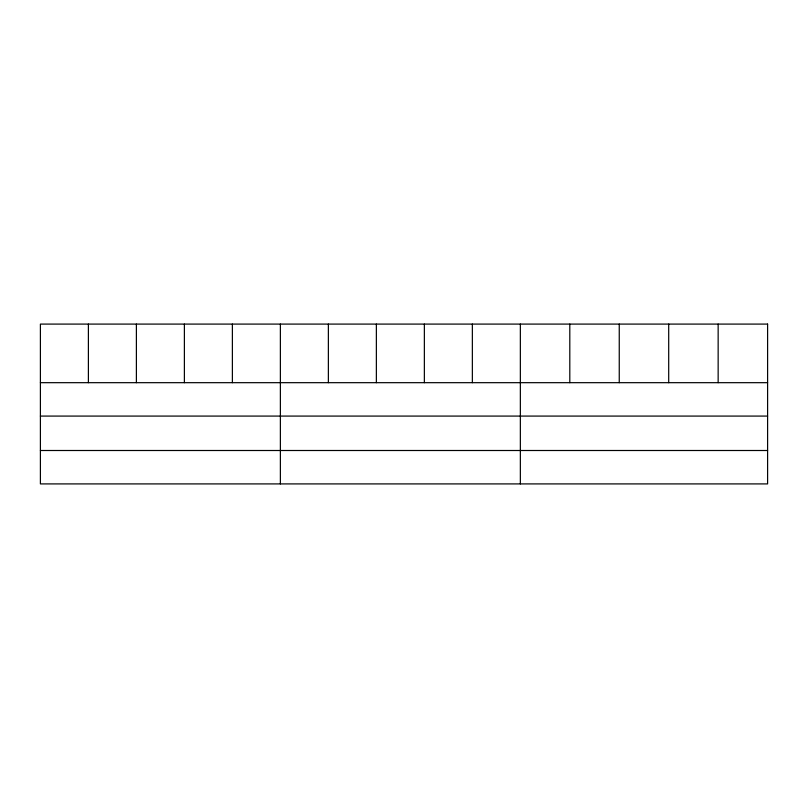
<?xml version="1.0" encoding="UTF-8"?>
<svg xmlns="http://www.w3.org/2000/svg" width="808" height="808" viewBox="0 0 808 808"><rect width="100%" height="100%" fill="white"/><g stroke="black" fill="none" stroke-linecap="round" stroke-linejoin="round"><path stroke-width="1.21" d="M40.4 382.679L767.6 382.679M40.4 416.08L767.6 416.08M40.4 450.5L767.6 450.5M718.15 324.089L718.15 382.679M668.701 324.089L668.701 382.679M619.251 324.089L619.251 382.679M569.802 324.089L569.802 382.679M520.352 324.089L520.352 483.911M472.357 324.089L472.357 382.679M424.362 324.089L424.362 382.679M376.366 324.089L376.366 382.679M328.371 324.089L328.371 382.679M280.376 324.089L280.376 483.911M232.381 324.089L232.381 382.679M184.386 324.089L184.386 382.679M136.39 324.089L136.39 382.679M88.395 324.089L88.395 382.679M767.6 324.089L40.4 324.089L40.4 483.911L767.6 483.911L767.6 324.089"/></g></svg>
